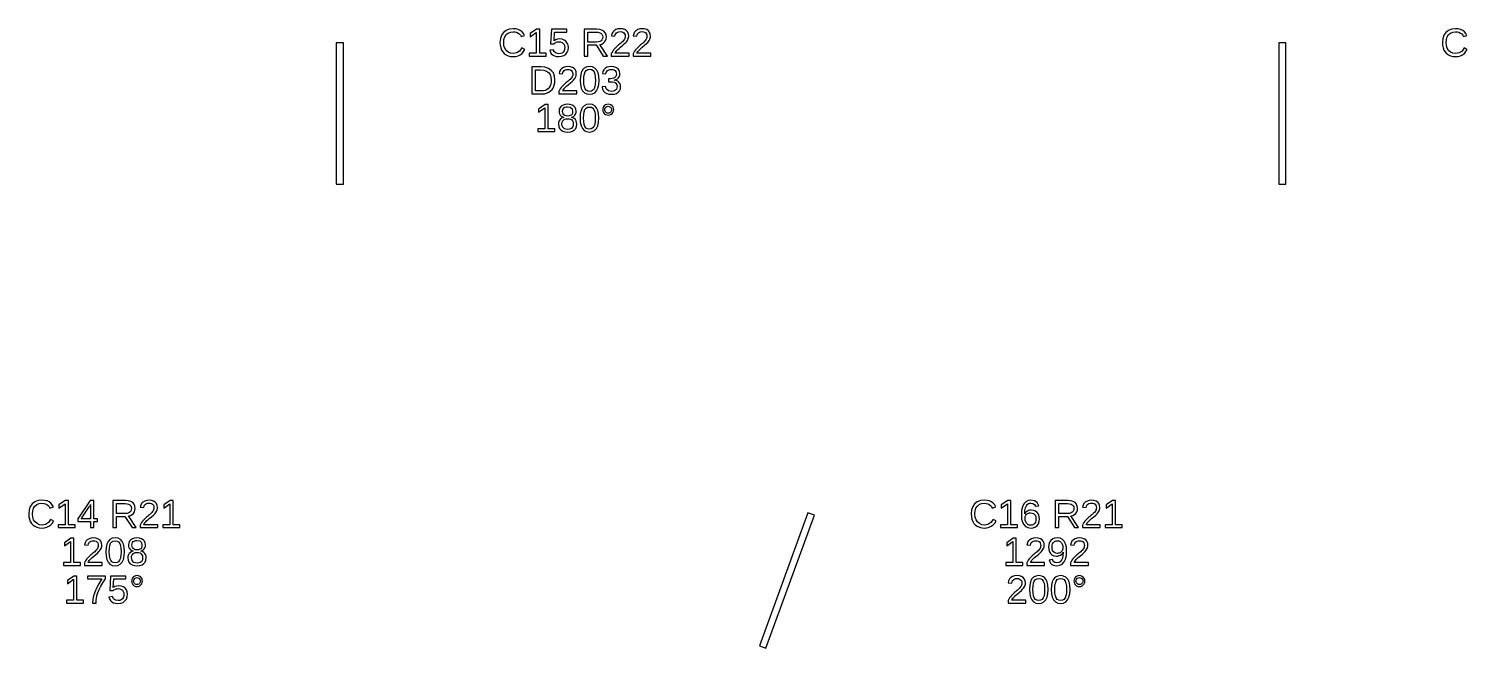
# Model space of a CAD drawing. Extents: x 194 to 2890, y 45 to 1503.
# Drawn here: x 1558 to 1863.3, y 546.6 to 678 of the extents above; entities that cross this region are included whole.
import ezdxf

# ---------------------------------------------------------------- set-up
doc = ezdxf.new("R2010")
doc.units = 0
doc.layers.get('0').update_dxf_attribs({"linetype": 'CONTINUOUS'})

msp = doc.modelspace()

# ---------------------------------------------------------------- linework, layer by layer
for points in [[(1661.31, 672.093), (1661.81, 672.222), (1662.26, 672.437), (1662.66, 672.734), (1662.99, 673.109), (1663.26, 673.564), (1662.62, 673.881), (1662.15, 673.219), (1661.55, 672.821), (1660.81, 672.689), (1660.23, 672.76), (1659.73, 672.974), (1659.32, 673.33), (1659.01, 673.803), (1658.83, 674.368), (1658.77, 675.024), (1658.83, 675.685), (1659, 676.244), (1659.3, 676.703), (1659.7, 677.043), (1660.19, 677.247), (1660.78, 677.315), (1661.16, 677.286), (1661.51, 677.198), (1661.83, 677.051), (1662.09, 676.848), (1662.31, 676.593), (1662.47, 676.286), (1663.2, 676.53), (1662.97, 676.961), (1662.67, 677.315), (1662.3, 677.592), (1661.86, 677.791), (1661.35, 677.91), (1660.77, 677.95), (1659.96, 677.863), (1659.28, 677.604), (1658.72, 677.173), (1658.31, 676.589), (1658.06, 675.873), (1657.98, 675.024), (1658.02, 674.441), (1658.13, 673.913), (1658.31, 673.44), (1658.56, 673.028), (1658.89, 672.685), (1659.27, 672.41), (1659.72, 672.21), (1660.22, 672.09), (1660.77, 672.05)], [(1667.8, 672.754), (1666.41, 672.754), (1666.41, 677.864), (1665.73, 677.864), (1664.37, 676.933), (1664.37, 676.241), (1665.67, 677.165), (1665.67, 672.754), (1664.21, 672.754), (1664.21, 672.132), (1667.8, 672.132)], [(1671.05, 672.108), (1671.55, 672.282), (1671.95, 672.571), (1672.25, 672.961), (1672.43, 673.437), (1672.49, 673.999), (1672.44, 674.497), (1672.27, 674.929), (1671.99, 675.293), (1671.62, 675.569), (1671.17, 675.734), (1670.64, 675.789), (1670.19, 675.749), (1669.8, 675.627), (1669.46, 675.423), (1669.57, 677.242), (1672.16, 677.242), (1672.16, 677.864), (1668.9, 677.864), (1668.71, 674.78), (1669.42, 674.78), (1669.6, 674.915), (1669.77, 675.021), (1669.94, 675.098), (1670.11, 675.15), (1670.3, 675.181), (1670.49, 675.191), (1670.84, 675.154), (1671.15, 675.043), (1671.4, 674.858), (1671.58, 674.612), (1671.69, 674.321), (1671.73, 673.983), (1671.69, 673.597), (1671.58, 673.271), (1671.4, 673.004), (1671.15, 672.806), (1670.84, 672.688), (1670.47, 672.648), (1669.91, 672.743), (1669.52, 673.026), (1669.28, 673.499), (1668.54, 673.413), (1668.67, 673.006), (1668.88, 672.668), (1669.16, 672.4), (1669.53, 672.206), (1669.96, 672.089), (1670.46, 672.05)], [(1676.62, 674.512), (1678.4, 674.512), (1679.89, 672.132), (1680.79, 672.132), (1679.16, 674.601), (1679.57, 674.713), (1679.91, 674.896), (1680.19, 675.151), (1680.4, 675.463), (1680.52, 675.821), (1680.56, 676.225), (1680.5, 676.702), (1680.33, 677.104), (1680.03, 677.431), (1679.63, 677.672), (1679.14, 677.816), (1678.54, 677.864), (1675.84, 677.864), (1675.84, 672.132), (1676.62, 672.132)], [(1685.39, 672.754), (1682.4, 672.754), (1682.5, 672.946), (1682.63, 673.144), (1682.8, 673.346), (1683, 673.559), (1683.25, 673.789), (1683.54, 674.036), (1684.05, 674.457), (1684.43, 674.797), (1684.7, 675.057), (1684.88, 675.277), (1685.03, 675.496), (1685.15, 675.716), (1685.23, 675.936), (1685.28, 676.157), (1685.3, 676.379), (1685.25, 676.843), (1685.09, 677.23), (1684.84, 677.541), (1684.48, 677.768), (1684.04, 677.904), (1683.5, 677.95), (1683.01, 677.905), (1682.58, 677.769), (1682.21, 677.543), (1681.92, 677.24), (1681.73, 676.876), (1681.63, 676.448), (1682.38, 676.379), (1682.44, 676.663), (1682.56, 676.901), (1682.73, 677.093), (1682.95, 677.235), (1683.21, 677.319), (1683.5, 677.348), (1683.81, 677.319), (1684.06, 677.232), (1684.27, 677.087), (1684.43, 676.89), (1684.52, 676.646), (1684.55, 676.355), (1684.53, 676.13), (1684.48, 675.921), (1684.39, 675.728), (1684.27, 675.547), (1684.13, 675.37), (1683.97, 675.199), (1683.79, 675.031), (1683.59, 674.863), (1683.38, 674.695), (1683.17, 674.522), (1682.95, 674.34), (1682.73, 674.148), (1682.51, 673.943), (1682.3, 673.724), (1682.1, 673.488), (1681.91, 673.233), (1681.74, 672.953), (1681.59, 672.648), (1681.59, 672.132), (1685.39, 672.132)], [(1690.03, 672.754), (1687.04, 672.754), (1687.13, 672.946), (1687.27, 673.144), (1687.43, 673.346), (1687.64, 673.559), (1687.89, 673.789), (1688.18, 674.036), (1688.68, 674.457), (1689.07, 674.797), (1689.33, 675.057), (1689.51, 675.277), (1689.67, 675.496), (1689.78, 675.716), (1689.87, 675.936), (1689.92, 676.157), (1689.94, 676.379), (1689.88, 676.843), (1689.73, 677.23), (1689.47, 677.541), (1689.12, 677.768), (1688.67, 677.904), (1688.14, 677.95), (1687.64, 677.905), (1687.21, 677.769), (1686.85, 677.543), (1686.56, 677.24), (1686.36, 676.876), (1686.26, 676.448), (1687.01, 676.379), (1687.07, 676.663), (1687.19, 676.901), (1687.37, 677.093), (1687.59, 677.235), (1687.84, 677.319), (1688.14, 677.348), (1688.44, 677.319), (1688.7, 677.232), (1688.91, 677.087), (1689.06, 676.89), (1689.15, 676.646), (1689.18, 676.355), (1689.17, 676.13), (1689.11, 675.921), (1689.02, 675.728), (1688.9, 675.547), (1688.76, 675.37), (1688.6, 675.199), (1688.42, 675.031), (1688.23, 674.863), (1688.02, 674.695), (1687.8, 674.522), (1687.58, 674.34), (1687.36, 674.148), (1687.15, 673.943), (1686.94, 673.724), (1686.74, 673.488), (1686.55, 673.233), (1686.38, 672.953), (1686.23, 672.648), (1686.23, 672.132), (1690.03, 672.132)], [(1861.31, 672.093), (1861.81, 672.222), (1862.26, 672.437), (1862.66, 672.734), (1862.99, 673.109), (1863.26, 673.564), (1862.62, 673.881), (1862.15, 673.219), (1861.55, 672.821), (1860.81, 672.689), (1860.23, 672.76), (1859.73, 672.974), (1859.32, 673.33), (1859.01, 673.803), (1858.83, 674.368), (1858.77, 675.024), (1858.83, 675.685), (1859, 676.244), (1859.3, 676.703), (1859.7, 677.043), (1860.19, 677.247), (1860.78, 677.315), (1861.16, 677.286), (1861.51, 677.198), (1861.83, 677.051), (1862.09, 676.848), (1862.31, 676.593), (1862.47, 676.286), (1863.2, 676.53), (1862.97, 676.961), (1862.67, 677.315), (1862.3, 677.592), (1861.86, 677.791), (1861.35, 677.91), (1860.77, 677.95), (1859.96, 677.863), (1859.28, 677.604), (1858.72, 677.173), (1858.31, 676.589), (1858.06, 675.873), (1857.98, 675.024), (1858.02, 674.441), (1858.13, 673.913), (1858.31, 673.44), (1858.56, 673.028), (1858.89, 672.685), (1859.27, 672.41), (1859.72, 672.21), (1860.22, 672.09), (1860.77, 672.05)], [(1624.75, 675), (1623.25, 675), (1623.25, 645), (1624.75, 645)], [(1676.62, 675.126), (1676.62, 677.242), (1678.46, 677.242), (1678.85, 677.213), (1679.18, 677.125), (1679.44, 676.979), (1679.63, 676.778), (1679.74, 676.524), (1679.78, 676.217), (1679.74, 675.898), (1679.63, 675.63), (1679.44, 675.413), (1679.19, 675.254), (1678.87, 675.158), (1678.49, 675.126)], [(1824.75, 675), (1823.25, 675), (1823.25, 645), (1824.75, 645)], [(1667.4, 664.171), (1667.89, 664.289), (1668.33, 664.485), (1668.72, 664.756), (1669.05, 665.096), (1669.31, 665.505), (1669.5, 665.973), (1669.62, 666.49), (1669.66, 667.057), (1669.57, 667.886), (1669.31, 668.579), (1668.87, 669.134), (1668.27, 669.54), (1667.52, 669.783), (1666.62, 669.864), (1664.72, 669.864), (1664.72, 664.132), (1666.87, 664.132)], [(1665.5, 664.754), (1665.5, 669.242), (1666.6, 669.242), (1667.28, 669.18), (1667.85, 668.993), (1668.29, 668.682), (1668.62, 668.253), (1668.81, 667.711), (1668.88, 667.057), (1668.85, 666.606), (1668.76, 666.196), (1668.62, 665.828), (1668.42, 665.508), (1668.18, 665.242), (1667.89, 665.031), (1667.55, 664.877), (1667.18, 664.785), (1666.78, 664.754)], [(1674.27, 664.754), (1671.28, 664.754), (1671.38, 664.946), (1671.51, 665.144), (1671.68, 665.346), (1671.89, 665.559), (1672.13, 665.789), (1672.43, 666.036), (1672.93, 666.457), (1673.31, 666.797), (1673.58, 667.057), (1673.76, 667.277), (1673.91, 667.496), (1674.03, 667.716), (1674.12, 667.936), (1674.17, 668.157), (1674.18, 668.379), (1674.13, 668.843), (1673.98, 669.23), (1673.72, 669.541), (1673.36, 669.768), (1672.92, 669.904), (1672.38, 669.95), (1671.89, 669.905), (1671.46, 669.769), (1671.09, 669.543), (1670.8, 669.24), (1670.61, 668.876), (1670.51, 668.448), (1671.26, 668.379), (1671.32, 668.663), (1671.44, 668.901), (1671.61, 669.093), (1671.83, 669.235), (1672.09, 669.319), (1672.38, 669.348), (1672.69, 669.319), (1672.95, 669.232), (1673.15, 669.087), (1673.31, 668.89), (1673.4, 668.646), (1673.43, 668.355), (1673.41, 668.13), (1673.36, 667.921), (1673.27, 667.728), (1673.15, 667.547), (1673.01, 667.37), (1672.85, 667.199), (1672.67, 667.031), (1672.47, 666.863), (1672.26, 666.695), (1672.05, 666.522), (1671.83, 666.34), (1671.61, 666.148), (1671.4, 665.943), (1671.19, 665.724), (1670.98, 665.488), (1670.79, 665.233), (1670.62, 664.953), (1670.48, 664.648), (1670.48, 664.132), (1674.27, 664.132)], [(1677.6, 664.134), (1678.1, 664.387), (1678.49, 664.807), (1678.78, 665.387), (1678.94, 666.118), (1679, 667), (1678.95, 667.894), (1678.79, 668.629), (1678.52, 669.205), (1678.14, 669.619), (1677.64, 669.867), (1677.02, 669.95), (1676.39, 669.868), (1675.88, 669.623), (1675.5, 669.213), (1675.23, 668.64), (1675.07, 667.902), (1675.02, 667), (1675.07, 666.114), (1675.24, 665.382), (1675.51, 664.803), (1675.9, 664.385), (1676.39, 664.134), (1677, 664.05)], [(1676.61, 664.711), (1676.3, 664.9), (1676.06, 665.214), (1675.89, 665.664), (1675.79, 666.259), (1675.76, 667), (1675.79, 667.759), (1675.89, 668.362), (1676.05, 668.806), (1676.29, 669.112), (1676.62, 669.295), (1677.02, 669.356), (1677.42, 669.294), (1677.74, 669.108), (1677.97, 668.798), (1678.13, 668.351), (1678.22, 667.751), (1678.26, 667), (1678.22, 666.271), (1678.12, 665.68), (1677.95, 665.226), (1677.72, 664.905), (1677.4, 664.712), (1677.01, 664.648)], [(1682.23, 664.099), (1682.71, 664.244), (1683.09, 664.486), (1683.37, 664.816), (1683.54, 665.225), (1683.59, 665.714), (1683.55, 666.06), (1683.44, 666.363), (1683.24, 666.626), (1682.97, 666.835), (1682.63, 666.978), (1682.24, 667.057), (1682.24, 667.073), (1682.6, 667.179), (1682.89, 667.335), (1683.13, 667.539), (1683.3, 667.791), (1683.4, 668.089), (1683.44, 668.432), (1683.38, 668.875), (1683.22, 669.247), (1682.96, 669.549), (1682.6, 669.772), (1682.15, 669.905), (1681.62, 669.95), (1681.12, 669.906), (1680.69, 669.774), (1680.33, 669.555), (1680.04, 669.258), (1679.84, 668.892), (1679.74, 668.457), (1680.48, 668.4), (1680.54, 668.678), (1680.65, 668.911), (1680.83, 669.099), (1681.05, 669.237), (1681.31, 669.32), (1681.61, 669.348), (1681.94, 669.318), (1682.2, 669.229), (1682.41, 669.081), (1682.56, 668.882), (1682.65, 668.64), (1682.68, 668.355), (1682.65, 668.068), (1682.54, 667.826), (1682.35, 667.629), (1682.1, 667.483), (1681.79, 667.395), (1681.42, 667.366), (1681.02, 667.366), (1681.02, 666.731), (1681.43, 666.731), (1681.85, 666.702), (1682.2, 666.615), (1682.47, 666.469), (1682.67, 666.271), (1682.79, 666.028), (1682.83, 665.739), (1682.8, 665.41), (1682.69, 665.14), (1682.52, 664.929), (1682.28, 664.778), (1681.99, 664.687), (1681.65, 664.656), (1681.02, 664.769), (1680.6, 665.108), (1680.4, 665.674), (1679.64, 665.604), (1679.76, 665.134), (1679.96, 664.746), (1680.26, 664.443), (1680.65, 664.225), (1681.11, 664.094), (1681.65, 664.05)], [(1669.61, 656.754), (1668.21, 656.754), (1668.21, 661.864), (1667.54, 661.864), (1666.18, 660.933), (1666.18, 660.241), (1667.48, 661.165), (1667.48, 656.754), (1666.02, 656.754), (1666.02, 656.132), (1669.61, 656.132)], [(1672.92, 656.099), (1673.4, 656.247), (1673.78, 656.494), (1674.06, 656.828), (1674.23, 657.24), (1674.29, 657.731), (1674.25, 658.087), (1674.15, 658.401), (1673.98, 658.672), (1673.75, 658.891), (1673.47, 659.047), (1673.13, 659.138), (1673.13, 659.155), (1673.42, 659.247), (1673.67, 659.401), (1673.87, 659.614), (1674.03, 659.873), (1674.12, 660.159), (1674.15, 660.473), (1674.09, 660.895), (1673.93, 661.254), (1673.66, 661.551), (1673.29, 661.773), (1672.84, 661.906), (1672.32, 661.95), (1671.81, 661.905), (1671.37, 661.769), (1671, 661.543), (1670.73, 661.244), (1670.57, 660.89), (1670.51, 660.481), (1670.54, 660.167), (1670.63, 659.881), (1670.78, 659.622), (1670.99, 659.407), (1671.23, 659.248), (1671.52, 659.146), (1671.52, 659.13), (1671.21, 659.043), (1670.93, 658.888), (1670.7, 658.666), (1670.52, 658.391), (1670.41, 658.077), (1670.38, 657.722), (1670.44, 657.229), (1670.61, 656.816), (1670.9, 656.486), (1671.29, 656.244), (1671.77, 656.099), (1672.34, 656.05)], [(1672.01, 659.452), (1671.75, 659.538), (1671.54, 659.681), (1671.39, 659.88), (1671.29, 660.13), (1671.26, 660.432), (1671.29, 660.728), (1671.38, 660.971), (1671.53, 661.16), (1671.74, 661.296), (1672, 661.377), (1672.32, 661.405), (1672.91, 661.297), (1673.27, 660.972), (1673.39, 660.432), (1673.36, 660.11), (1673.27, 659.853), (1673.11, 659.661), (1672.91, 659.529), (1672.64, 659.45), (1672.33, 659.423)], [(1677.56, 656.134), (1678.06, 656.387), (1678.45, 656.807), (1678.73, 657.387), (1678.9, 658.118), (1678.96, 659), (1678.91, 659.894), (1678.75, 660.629), (1678.48, 661.205), (1678.1, 661.619), (1677.6, 661.867), (1676.98, 661.95), (1676.35, 661.868), (1675.84, 661.623), (1675.46, 661.213), (1675.19, 660.64), (1675.03, 659.902), (1674.98, 659), (1675.03, 658.114), (1675.2, 657.382), (1675.47, 656.803), (1675.86, 656.385), (1676.35, 656.134), (1676.96, 656.05)], [(1676.57, 656.711), (1676.25, 656.9), (1676.02, 657.214), (1675.85, 657.664), (1675.75, 658.259), (1675.72, 659), (1675.75, 659.759), (1675.85, 660.362), (1676.01, 660.806), (1676.25, 661.112), (1676.57, 661.295), (1676.98, 661.356), (1677.38, 661.294), (1677.7, 661.108), (1677.93, 660.798), (1678.09, 660.351), (1678.18, 659.751), (1678.22, 659), (1678.18, 658.271), (1678.08, 657.68), (1677.91, 657.226), (1677.68, 656.905), (1677.36, 656.712), (1676.97, 656.648)], [(1681.25, 659.668), (1681.53, 659.781), (1681.77, 659.968), (1681.96, 660.21), (1682.08, 660.484), (1682.12, 660.79), (1682.08, 661.097), (1681.97, 661.371), (1681.78, 661.612), (1681.53, 661.8), (1681.26, 661.912), (1680.95, 661.95), (1680.64, 661.912), (1680.36, 661.798), (1680.12, 661.608), (1679.93, 661.365), (1679.82, 661.093), (1679.78, 660.79), (1679.82, 660.488), (1679.93, 660.215), (1680.13, 659.972), (1680.37, 659.783), (1680.64, 659.669), (1680.95, 659.631)], [(1680.76, 660.082), (1680.59, 660.154), (1680.44, 660.274), (1680.32, 660.427), (1680.25, 660.599), (1680.23, 660.79), (1680.25, 660.981), (1680.32, 661.154), (1680.44, 661.307), (1680.59, 661.427), (1680.76, 661.499), (1680.95, 661.523), (1681.14, 661.499), (1681.31, 661.429), (1681.46, 661.311), (1681.58, 661.159), (1681.65, 660.986), (1681.67, 660.79), (1681.65, 660.597), (1681.58, 660.424), (1681.46, 660.271), (1681.31, 660.153), (1681.14, 660.082), (1680.95, 660.058)], [(1671.67, 656.731), (1671.27, 657.126), (1671.14, 657.783), (1671.17, 658.098), (1671.27, 658.365), (1671.45, 658.583), (1671.68, 658.745), (1671.97, 658.842), (1672.32, 658.874), (1672.67, 658.844), (1672.97, 658.754), (1673.21, 658.603), (1673.39, 658.394), (1673.49, 658.126), (1673.53, 657.8), (1673.5, 657.42), (1673.4, 657.115), (1673.23, 656.886), (1673.01, 656.727), (1672.71, 656.631), (1672.34, 656.599)], [(1561.31, 572.093), (1561.81, 572.222), (1562.26, 572.437), (1562.66, 572.734), (1562.99, 573.109), (1563.26, 573.564), (1562.62, 573.881), (1562.15, 573.219), (1561.55, 572.821), (1560.81, 572.689), (1560.23, 572.76), (1559.73, 572.974), (1559.32, 573.33), (1559.01, 573.803), (1558.83, 574.368), (1558.77, 575.024), (1558.83, 575.685), (1559, 576.244), (1559.3, 576.703), (1559.7, 577.043), (1560.19, 577.247), (1560.78, 577.315), (1561.16, 577.286), (1561.51, 577.198), (1561.83, 577.051), (1562.09, 576.848), (1562.31, 576.593), (1562.47, 576.286), (1563.2, 576.53), (1562.97, 576.961), (1562.67, 577.315), (1562.3, 577.592), (1561.86, 577.791), (1561.35, 577.91), (1560.77, 577.95), (1559.96, 577.863), (1559.28, 577.604), (1558.72, 577.173), (1558.31, 576.589), (1558.06, 575.873), (1557.98, 575.024), (1558.02, 574.441), (1558.13, 573.913), (1558.31, 573.44), (1558.56, 573.028), (1558.89, 572.685), (1559.27, 572.41), (1559.72, 572.21), (1560.22, 572.09), (1560.77, 572.05)], [(1567.8, 572.754), (1566.41, 572.754), (1566.41, 577.864), (1565.73, 577.864), (1564.37, 576.933), (1564.37, 576.241), (1565.67, 577.165), (1565.67, 572.754), (1564.21, 572.754), (1564.21, 572.132), (1567.8, 572.132)], [(1571.79, 573.429), (1572.6, 573.429), (1572.6, 574.007), (1571.79, 574.007), (1571.79, 577.864), (1571.02, 577.864), (1568.4, 573.999), (1568.4, 573.429), (1571.1, 573.429), (1571.1, 572.132), (1571.79, 572.132)], [(1569.07, 574.007), (1569.14, 574.089), (1569.36, 574.39), (1570.83, 576.554), (1570.87, 576.618), (1570.92, 576.708), (1570.99, 576.823), (1571.05, 576.932), (1571.08, 577.004), (1571.1, 577.038), (1571.1, 574.007)], [(1576.62, 574.512), (1578.4, 574.512), (1579.89, 572.132), (1580.79, 572.132), (1579.16, 574.601), (1579.57, 574.713), (1579.91, 574.896), (1580.19, 575.151), (1580.4, 575.463), (1580.52, 575.821), (1580.56, 576.225), (1580.5, 576.702), (1580.33, 577.104), (1580.03, 577.431), (1579.63, 577.672), (1579.14, 577.816), (1578.54, 577.864), (1575.84, 577.864), (1575.84, 572.132), (1576.62, 572.132)], [(1576.62, 575.126), (1576.62, 577.242), (1578.46, 577.242), (1578.85, 577.213), (1579.18, 577.125), (1579.44, 576.979), (1579.63, 576.778), (1579.74, 576.524), (1579.78, 576.217), (1579.74, 575.898), (1579.63, 575.63), (1579.44, 575.413), (1579.19, 575.254), (1578.87, 575.158), (1578.49, 575.126)], [(1585.39, 572.754), (1582.4, 572.754), (1582.5, 572.946), (1582.63, 573.144), (1582.8, 573.346), (1583, 573.559), (1583.25, 573.789), (1583.54, 574.036), (1584.05, 574.457), (1584.43, 574.797), (1584.7, 575.057), (1584.88, 575.277), (1585.03, 575.496), (1585.15, 575.716), (1585.23, 575.936), (1585.28, 576.157), (1585.3, 576.379), (1585.25, 576.843), (1585.09, 577.23), (1584.84, 577.541), (1584.48, 577.768), (1584.04, 577.904), (1583.5, 577.95), (1583.01, 577.905), (1582.58, 577.769), (1582.21, 577.543), (1581.92, 577.24), (1581.73, 576.876), (1581.63, 576.448), (1582.38, 576.379), (1582.44, 576.663), (1582.56, 576.901), (1582.73, 577.093), (1582.95, 577.235), (1583.21, 577.319), (1583.5, 577.348), (1583.81, 577.319), (1584.06, 577.232), (1584.27, 577.087), (1584.43, 576.89), (1584.52, 576.646), (1584.55, 576.355), (1584.53, 576.13), (1584.48, 575.921), (1584.39, 575.728), (1584.27, 575.547), (1584.13, 575.37), (1583.97, 575.199), (1583.79, 575.031), (1583.59, 574.863), (1583.38, 574.695), (1583.17, 574.522), (1582.95, 574.34), (1582.73, 574.148), (1582.51, 573.943), (1582.3, 573.724), (1582.1, 573.488), (1581.91, 573.233), (1581.74, 572.953), (1581.59, 572.648), (1581.59, 572.132), (1585.39, 572.132)], [(1590.04, 572.754), (1588.64, 572.754), (1588.64, 577.864), (1587.97, 577.864), (1586.61, 576.933), (1586.61, 576.241), (1587.91, 577.165), (1587.91, 572.754), (1586.45, 572.754), (1586.45, 572.132), (1590.04, 572.132)], [(1761.31, 572.093), (1761.81, 572.222), (1762.26, 572.437), (1762.66, 572.734), (1762.99, 573.109), (1763.26, 573.564), (1762.62, 573.881), (1762.15, 573.219), (1761.55, 572.821), (1760.81, 572.689), (1760.23, 572.76), (1759.73, 572.974), (1759.32, 573.33), (1759.01, 573.803), (1758.83, 574.368), (1758.77, 575.024), (1758.83, 575.685), (1759, 576.244), (1759.3, 576.703), (1759.7, 577.043), (1760.19, 577.247), (1760.78, 577.315), (1761.16, 577.286), (1761.51, 577.198), (1761.83, 577.051), (1762.09, 576.848), (1762.31, 576.593), (1762.47, 576.286), (1763.2, 576.53), (1762.97, 576.961), (1762.67, 577.315), (1762.3, 577.592), (1761.86, 577.791), (1761.35, 577.91), (1760.77, 577.95), (1759.96, 577.863), (1759.28, 577.604), (1758.72, 577.173), (1758.31, 576.589), (1758.06, 575.873), (1757.98, 575.024), (1758.02, 574.441), (1758.13, 573.913), (1758.31, 573.44), (1758.56, 573.028), (1758.89, 572.685), (1759.27, 572.41), (1759.72, 572.21), (1760.22, 572.09), (1760.77, 572.05)], [(1767.8, 572.754), (1766.41, 572.754), (1766.41, 577.864), (1765.73, 577.864), (1764.37, 576.933), (1764.37, 576.241), (1765.67, 577.165), (1765.67, 572.754), (1764.21, 572.754), (1764.21, 572.132), (1767.8, 572.132)], [(1771.16, 572.108), (1771.61, 572.283), (1771.98, 572.575), (1772.26, 572.967), (1772.42, 573.445), (1772.48, 574.007), (1772.42, 574.528), (1772.27, 574.973), (1772.01, 575.342), (1771.66, 575.618), (1771.24, 575.783), (1770.75, 575.838), (1770.45, 575.817), (1770.17, 575.752), (1769.92, 575.645), (1769.7, 575.496), (1769.51, 575.309), (1769.36, 575.081), (1769.4, 575.761), (1769.51, 576.325), (1769.7, 576.772), (1769.96, 577.096), (1770.29, 577.291), (1770.67, 577.356), (1771.1, 577.278), (1771.42, 577.045), (1771.62, 576.656), (1772.32, 576.782), (1771.99, 577.431), (1771.44, 577.82), (1770.68, 577.95), (1770.08, 577.861), (1769.57, 577.595), (1769.16, 577.152), (1768.87, 576.544), (1768.69, 575.782), (1768.63, 574.866), (1768.69, 574.022), (1768.86, 573.323), (1769.14, 572.77), (1769.54, 572.37), (1770.03, 572.13), (1770.62, 572.05)], [(1776.62, 574.512), (1778.4, 574.512), (1779.89, 572.132), (1780.79, 572.132), (1779.16, 574.601), (1779.57, 574.713), (1779.91, 574.896), (1780.19, 575.151), (1780.4, 575.463), (1780.52, 575.821), (1780.56, 576.225), (1780.5, 576.702), (1780.33, 577.104), (1780.03, 577.431), (1779.63, 577.672), (1779.14, 577.816), (1778.54, 577.864), (1775.84, 577.864), (1775.84, 572.132), (1776.62, 572.132)], [(1776.62, 575.126), (1776.62, 577.242), (1778.46, 577.242), (1778.85, 577.213), (1779.18, 577.125), (1779.44, 576.979), (1779.63, 576.778), (1779.74, 576.524), (1779.78, 576.217), (1779.74, 575.898), (1779.63, 575.63), (1779.44, 575.413), (1779.19, 575.254), (1778.87, 575.158), (1778.49, 575.126)], [(1785.39, 572.754), (1782.4, 572.754), (1782.5, 572.946), (1782.63, 573.144), (1782.8, 573.346), (1783, 573.559), (1783.25, 573.789), (1783.54, 574.036), (1784.05, 574.457), (1784.43, 574.797), (1784.7, 575.057), (1784.88, 575.277), (1785.03, 575.496), (1785.15, 575.716), (1785.23, 575.936), (1785.28, 576.157), (1785.3, 576.379), (1785.25, 576.843), (1785.09, 577.23), (1784.84, 577.541), (1784.48, 577.768), (1784.04, 577.904), (1783.5, 577.95), (1783.01, 577.905), (1782.58, 577.769), (1782.21, 577.543), (1781.92, 577.24), (1781.73, 576.876), (1781.63, 576.448), (1782.38, 576.379), (1782.44, 576.663), (1782.56, 576.901), (1782.73, 577.093), (1782.95, 577.235), (1783.21, 577.319), (1783.5, 577.348), (1783.81, 577.319), (1784.06, 577.232), (1784.27, 577.087), (1784.43, 576.89), (1784.52, 576.646), (1784.55, 576.355), (1784.53, 576.13), (1784.48, 575.921), (1784.39, 575.728), (1784.27, 575.547), (1784.13, 575.37), (1783.97, 575.199), (1783.79, 575.031), (1783.59, 574.863), (1783.38, 574.695), (1783.17, 574.522), (1782.95, 574.34), (1782.73, 574.148), (1782.51, 573.943), (1782.3, 573.724), (1782.1, 573.488), (1781.91, 573.233), (1781.74, 572.953), (1781.59, 572.648), (1781.59, 572.132), (1785.39, 572.132)], [(1790.04, 572.754), (1788.64, 572.754), (1788.64, 577.864), (1787.97, 577.864), (1786.61, 576.933), (1786.61, 576.241), (1787.91, 577.165), (1787.91, 572.754), (1786.45, 572.754), (1786.45, 572.132), (1790.04, 572.132)], [(1724.7, 574.743), (1723.3, 575.257), (1713.03, 547.066), (1714.44, 546.553)], [(1770.28, 572.687), (1770, 572.828), (1769.76, 573.063), (1769.58, 573.372), (1769.47, 573.734), (1769.43, 574.15), (1769.47, 574.474), (1769.57, 574.749), (1769.75, 574.974), (1769.98, 575.14), (1770.26, 575.239), (1770.58, 575.273), (1770.91, 575.235), (1771.2, 575.122), (1771.43, 574.935), (1771.6, 574.678), (1771.7, 574.358), (1771.73, 573.975), (1771.7, 573.589), (1771.6, 573.263), (1771.43, 572.996), (1771.2, 572.798), (1770.93, 572.68), (1770.6, 572.64)], [(1568.96, 564.754), (1567.56, 564.754), (1567.56, 569.864), (1566.89, 569.864), (1565.53, 568.933), (1565.53, 568.241), (1566.83, 569.165), (1566.83, 564.754), (1565.37, 564.754), (1565.37, 564.132), (1568.96, 564.132)], [(1573.58, 564.754), (1570.59, 564.754), (1570.69, 564.946), (1570.82, 565.144), (1570.99, 565.346), (1571.19, 565.559), (1571.44, 565.789), (1571.73, 566.036), (1572.24, 566.457), (1572.62, 566.797), (1572.88, 567.057), (1573.07, 567.277), (1573.22, 567.496), (1573.34, 567.716), (1573.42, 567.936), (1573.47, 568.157), (1573.49, 568.379), (1573.44, 568.843), (1573.28, 569.23), (1573.03, 569.541), (1572.67, 569.768), (1572.23, 569.904), (1571.69, 569.95), (1571.2, 569.905), (1570.77, 569.769), (1570.4, 569.543), (1570.11, 569.24), (1569.92, 568.876), (1569.82, 568.448), (1570.57, 568.379), (1570.63, 568.663), (1570.75, 568.901), (1570.92, 569.093), (1571.14, 569.235), (1571.4, 569.319), (1571.69, 569.348), (1572, 569.319), (1572.25, 569.232), (1572.46, 569.087), (1572.62, 568.89), (1572.71, 568.646), (1572.74, 568.355), (1572.72, 568.13), (1572.67, 567.921), (1572.58, 567.728), (1572.46, 567.547), (1572.32, 567.37), (1572.16, 567.199), (1571.98, 567.031), (1571.78, 566.863), (1571.57, 566.695), (1571.36, 566.522), (1571.14, 566.34), (1570.92, 566.148), (1570.7, 565.943), (1570.49, 565.724), (1570.29, 565.488), (1570.1, 565.233), (1569.93, 564.953), (1569.78, 564.648), (1569.78, 564.132), (1573.58, 564.132)], [(1576.91, 564.134), (1577.41, 564.387), (1577.8, 564.807), (1578.08, 565.387), (1578.25, 566.118), (1578.31, 567), (1578.26, 567.894), (1578.09, 568.629), (1577.83, 569.205), (1577.45, 569.619), (1576.95, 569.867), (1576.33, 569.95), (1575.7, 569.868), (1575.19, 569.623), (1574.81, 569.213), (1574.54, 568.64), (1574.38, 567.902), (1574.33, 567), (1574.38, 566.114), (1574.55, 565.382), (1574.82, 564.803), (1575.21, 564.385), (1575.7, 564.134), (1576.31, 564.05)], [(1575.92, 564.711), (1575.6, 564.9), (1575.37, 565.214), (1575.2, 565.664), (1575.1, 566.259), (1575.07, 567), (1575.1, 567.759), (1575.2, 568.362), (1575.36, 568.806), (1575.6, 569.112), (1575.92, 569.295), (1576.33, 569.356), (1576.73, 569.294), (1577.04, 569.108), (1577.28, 568.798), (1577.44, 568.351), (1577.53, 567.751), (1577.56, 567), (1577.53, 566.271), (1577.43, 565.68), (1577.26, 565.226), (1577.02, 564.905), (1576.71, 564.712), (1576.32, 564.648)], [(1581.53, 564.099), (1582.02, 564.247), (1582.4, 564.494), (1582.68, 564.828), (1582.85, 565.24), (1582.91, 565.731), (1582.87, 566.087), (1582.77, 566.401), (1582.6, 566.672), (1582.37, 566.891), (1582.09, 567.047), (1581.75, 567.138), (1581.75, 567.155), (1582.04, 567.247), (1582.29, 567.401), (1582.49, 567.614), (1582.64, 567.873), (1582.73, 568.159), (1582.76, 568.473), (1582.71, 568.895), (1582.55, 569.254), (1582.27, 569.551), (1581.91, 569.773), (1581.46, 569.906), (1580.94, 569.95), (1580.42, 569.905), (1579.99, 569.769), (1579.62, 569.543), (1579.35, 569.244), (1579.19, 568.89), (1579.13, 568.481), (1579.16, 568.167), (1579.25, 567.881), (1579.4, 567.622), (1579.6, 567.407), (1579.85, 567.248), (1580.14, 567.146), (1580.14, 567.13), (1579.83, 567.043), (1579.55, 566.888), (1579.32, 566.666), (1579.14, 566.391), (1579.03, 566.077), (1579, 565.722), (1579.05, 565.229), (1579.23, 564.816), (1579.52, 564.486), (1579.91, 564.244), (1580.39, 564.099), (1580.95, 564.05)], [(1580.63, 567.452), (1580.37, 567.538), (1580.16, 567.681), (1580, 567.88), (1579.91, 568.13), (1579.88, 568.432), (1579.91, 568.728), (1580, 568.971), (1580.15, 569.16), (1580.36, 569.296), (1580.62, 569.377), (1580.94, 569.405), (1581.53, 569.297), (1581.89, 568.972), (1582, 568.432), (1581.97, 568.11), (1581.88, 567.853), (1581.73, 567.661), (1581.53, 567.529), (1581.26, 567.45), (1580.95, 567.423)], [(1768.96, 564.754), (1767.56, 564.754), (1767.56, 569.864), (1766.89, 569.864), (1765.53, 568.933), (1765.53, 568.241), (1766.83, 569.165), (1766.83, 564.754), (1765.37, 564.754), (1765.37, 564.132), (1768.96, 564.132)], [(1773.58, 564.754), (1770.59, 564.754), (1770.69, 564.946), (1770.82, 565.144), (1770.99, 565.346), (1771.19, 565.559), (1771.44, 565.789), (1771.73, 566.036), (1772.24, 566.457), (1772.62, 566.797), (1772.88, 567.057), (1773.07, 567.277), (1773.22, 567.496), (1773.34, 567.716), (1773.42, 567.936), (1773.47, 568.157), (1773.49, 568.379), (1773.44, 568.843), (1773.28, 569.23), (1773.03, 569.541), (1772.67, 569.768), (1772.23, 569.904), (1771.69, 569.95), (1771.2, 569.905), (1770.77, 569.769), (1770.4, 569.543), (1770.11, 569.24), (1769.92, 568.876), (1769.82, 568.448), (1770.57, 568.379), (1770.63, 568.663), (1770.75, 568.901), (1770.92, 569.093), (1771.14, 569.235), (1771.4, 569.319), (1771.69, 569.348), (1772, 569.319), (1772.25, 569.232), (1772.46, 569.087), (1772.62, 568.89), (1772.71, 568.646), (1772.74, 568.355), (1772.72, 568.13), (1772.67, 567.921), (1772.58, 567.728), (1772.46, 567.547), (1772.32, 567.37), (1772.16, 567.199), (1771.98, 567.031), (1771.78, 566.863), (1771.57, 566.695), (1771.36, 566.522), (1771.14, 566.34), (1770.92, 566.148), (1770.7, 565.943), (1770.49, 565.724), (1770.29, 565.488), (1770.1, 565.233), (1769.93, 564.953), (1769.78, 564.648), (1769.78, 564.132), (1773.58, 564.132)], [(1776.78, 564.138), (1777.29, 564.403), (1777.7, 564.844), (1778, 565.448), (1778.18, 566.205), (1778.24, 567.114), (1778.18, 567.981), (1778.02, 568.691), (1777.75, 569.242), (1777.37, 569.635), (1776.88, 569.871), (1776.3, 569.95), (1775.74, 569.893), (1775.28, 569.721), (1774.9, 569.435), (1774.61, 569.049), (1774.45, 568.578), (1774.39, 568.021), (1774.44, 567.476), (1774.6, 567.009), (1774.85, 566.617), (1775.2, 566.324), (1775.61, 566.147), (1776.09, 566.089), (1776.4, 566.113), (1776.69, 566.187), (1776.96, 566.31), (1777.2, 566.474), (1777.38, 566.67), (1777.52, 566.898), (1777.47, 566.23), (1777.35, 565.672), (1777.15, 565.226), (1776.89, 564.901), (1776.57, 564.705), (1776.18, 564.64), (1775.74, 564.72), (1775.41, 564.958), (1775.21, 565.356), (1774.51, 565.246), (1774.65, 564.865), (1774.84, 564.56), (1775.09, 564.333), (1775.39, 564.176), (1775.75, 564.082), (1776.16, 564.05)], [(1775.94, 566.707), (1775.67, 566.828), (1775.44, 567.03), (1775.27, 567.302), (1775.17, 567.633), (1775.14, 568.021), (1775.17, 568.403), (1775.27, 568.727), (1775.44, 568.996), (1775.67, 569.196), (1775.95, 569.316), (1776.27, 569.356), (1776.61, 569.309), (1776.89, 569.169), (1777.12, 568.935), (1777.3, 568.624), (1777.41, 568.253), (1777.44, 567.822), (1777.42, 567.605), (1777.37, 567.404), (1777.29, 567.22), (1777.17, 567.057), (1777.03, 566.92), (1776.86, 566.811), (1776.67, 566.731), (1776.47, 566.682), (1776.27, 566.666)], [(1782.85, 564.754), (1779.86, 564.754), (1779.96, 564.946), (1780.09, 565.144), (1780.26, 565.346), (1780.46, 565.559), (1780.71, 565.789), (1781, 566.036), (1781.51, 566.457), (1781.89, 566.797), (1782.15, 567.057), (1782.34, 567.277), (1782.49, 567.496), (1782.61, 567.716), (1782.69, 567.936), (1782.74, 568.157), (1782.76, 568.379), (1782.71, 568.843), (1782.55, 569.23), (1782.29, 569.541), (1781.94, 569.768), (1781.5, 569.904), (1780.96, 569.95), (1780.47, 569.905), (1780.04, 569.769), (1779.67, 569.543), (1779.38, 569.24), (1779.19, 568.876), (1779.09, 568.448), (1779.83, 568.379), (1779.9, 568.663), (1780.02, 568.901), (1780.19, 569.093), (1780.41, 569.235), (1780.67, 569.319), (1780.96, 569.348), (1781.27, 569.319), (1781.52, 569.232), (1781.73, 569.087), (1781.88, 568.89), (1781.98, 568.646), (1782.01, 568.355), (1781.99, 568.13), (1781.94, 567.921), (1781.85, 567.728), (1781.73, 567.547), (1781.59, 567.37), (1781.43, 567.199), (1781.25, 567.031), (1781.05, 566.863), (1780.84, 566.695), (1780.63, 566.522), (1780.41, 566.34), (1780.19, 566.148), (1779.97, 565.943), (1779.76, 565.724), (1779.56, 565.488), (1779.37, 565.233), (1779.2, 564.953), (1779.05, 564.648), (1779.05, 564.132), (1782.85, 564.132)], [(1580.29, 564.731), (1579.89, 565.126), (1579.75, 565.783), (1579.79, 566.098), (1579.89, 566.365), (1580.07, 566.583), (1580.3, 566.745), (1580.59, 566.842), (1580.94, 566.874), (1581.29, 566.844), (1581.59, 566.754), (1581.83, 566.603), (1582, 566.394), (1582.11, 566.126), (1582.15, 565.8), (1582.11, 565.42), (1582.02, 565.115), (1581.85, 564.886), (1581.62, 564.727), (1581.33, 564.631), (1580.96, 564.599)], [(1569.61, 556.754), (1568.21, 556.754), (1568.21, 561.864), (1567.54, 561.864), (1566.18, 560.933), (1566.18, 560.241), (1567.48, 561.165), (1567.48, 556.754), (1566.02, 556.754), (1566.02, 556.132), (1569.61, 556.132)], [(1572.29, 556.655), (1572.35, 557.166), (1572.45, 557.665), (1572.59, 558.161), (1572.77, 558.662), (1572.99, 559.167), (1573.29, 559.739), (1573.7, 560.44), (1574.23, 561.27), (1574.23, 561.864), (1570.44, 561.864), (1570.44, 561.242), (1573.52, 561.242), (1572.87, 560.228), (1572.35, 559.295), (1571.97, 558.445), (1571.71, 557.648), (1571.55, 556.877), (1571.5, 556.132), (1572.27, 556.132)], [(1577.49, 556.108), (1577.99, 556.282), (1578.4, 556.571), (1578.7, 556.961), (1578.88, 557.437), (1578.94, 557.999), (1578.88, 558.497), (1578.71, 558.929), (1578.43, 559.293), (1578.06, 559.569), (1577.61, 559.734), (1577.08, 559.789), (1576.64, 559.749), (1576.24, 559.627), (1575.9, 559.423), (1576.01, 561.242), (1578.6, 561.242), (1578.6, 561.864), (1575.34, 561.864), (1575.15, 558.78), (1575.87, 558.78), (1576.04, 558.915), (1576.21, 559.021), (1576.38, 559.098), (1576.56, 559.15), (1576.74, 559.181), (1576.93, 559.191), (1577.29, 559.154), (1577.59, 559.043), (1577.84, 558.858), (1578.03, 558.612), (1578.14, 558.321), (1578.17, 557.983), (1578.14, 557.597), (1578.03, 557.271), (1577.84, 557.004), (1577.59, 556.806), (1577.28, 556.688), (1576.92, 556.648), (1576.36, 556.743), (1575.96, 557.026), (1575.73, 557.499), (1574.98, 557.413), (1575.11, 557.006), (1575.32, 556.668), (1575.61, 556.4), (1575.97, 556.206), (1576.4, 556.089), (1576.9, 556.05)], [(1581.25, 559.668), (1581.53, 559.781), (1581.77, 559.968), (1581.96, 560.21), (1582.08, 560.484), (1582.12, 560.79), (1582.08, 561.097), (1581.97, 561.371), (1581.78, 561.612), (1581.53, 561.8), (1581.26, 561.912), (1580.95, 561.95), (1580.64, 561.912), (1580.36, 561.798), (1580.12, 561.608), (1579.93, 561.365), (1579.82, 561.093), (1579.78, 560.79), (1579.82, 560.488), (1579.93, 560.215), (1580.13, 559.972), (1580.37, 559.783), (1580.64, 559.669), (1580.95, 559.631)], [(1769.6, 556.754), (1766.61, 556.754), (1766.71, 556.946), (1766.84, 557.144), (1767.01, 557.346), (1767.21, 557.559), (1767.46, 557.789), (1767.75, 558.036), (1768.26, 558.457), (1768.64, 558.797), (1768.9, 559.057), (1769.09, 559.277), (1769.24, 559.496), (1769.36, 559.716), (1769.44, 559.936), (1769.49, 560.157), (1769.51, 560.379), (1769.46, 560.843), (1769.3, 561.23), (1769.04, 561.541), (1768.69, 561.768), (1768.24, 561.904), (1767.71, 561.95), (1767.21, 561.905), (1766.78, 561.769), (1766.42, 561.543), (1766.13, 561.24), (1765.93, 560.876), (1765.83, 560.448), (1766.58, 560.379), (1766.65, 560.663), (1766.76, 560.901), (1766.94, 561.093), (1767.16, 561.235), (1767.42, 561.319), (1767.71, 561.348), (1768.01, 561.319), (1768.27, 561.232), (1768.48, 561.087), (1768.63, 560.89), (1768.72, 560.646), (1768.75, 560.355), (1768.74, 560.13), (1768.68, 559.921), (1768.59, 559.728), (1768.48, 559.547), (1768.34, 559.37), (1768.17, 559.199), (1767.99, 559.031), (1767.8, 558.863), (1767.59, 558.695), (1767.37, 558.522), (1767.16, 558.34), (1766.94, 558.148), (1766.72, 557.943), (1766.51, 557.724), (1766.31, 557.488), (1766.12, 557.233), (1765.95, 556.953), (1765.8, 556.648), (1765.8, 556.132), (1769.6, 556.132)], [(1772.93, 556.134), (1773.43, 556.387), (1773.82, 556.807), (1774.1, 557.387), (1774.27, 558.118), (1774.33, 559), (1774.27, 559.894), (1774.11, 560.629), (1773.84, 561.205), (1773.46, 561.619), (1772.96, 561.867), (1772.35, 561.95), (1771.72, 561.868), (1771.21, 561.623), (1770.82, 561.213), (1770.56, 560.64), (1770.4, 559.902), (1770.34, 559), (1770.4, 558.114), (1770.56, 557.382), (1770.84, 556.803), (1771.22, 556.385), (1771.72, 556.134), (1772.32, 556.05)], [(1777.56, 556.134), (1778.06, 556.387), (1778.45, 556.807), (1778.73, 557.387), (1778.9, 558.118), (1778.96, 559), (1778.91, 559.894), (1778.75, 560.629), (1778.48, 561.205), (1778.1, 561.619), (1777.6, 561.867), (1776.98, 561.95), (1776.35, 561.868), (1775.84, 561.623), (1775.46, 561.213), (1775.19, 560.64), (1775.03, 559.902), (1774.98, 559), (1775.03, 558.114), (1775.2, 557.382), (1775.47, 556.803), (1775.86, 556.385), (1776.35, 556.134), (1776.96, 556.05)], [(1781.25, 559.668), (1781.53, 559.781), (1781.77, 559.968), (1781.96, 560.21), (1782.08, 560.484), (1782.12, 560.79), (1782.08, 561.097), (1781.97, 561.371), (1781.78, 561.612), (1781.53, 561.8), (1781.26, 561.912), (1780.95, 561.95), (1780.64, 561.912), (1780.36, 561.798), (1780.12, 561.608), (1779.93, 561.365), (1779.82, 561.093), (1779.78, 560.79), (1779.82, 560.488), (1779.93, 560.215), (1780.13, 559.972), (1780.37, 559.783), (1780.64, 559.669), (1780.95, 559.631)], [(1580.76, 560.082), (1580.59, 560.154), (1580.44, 560.274), (1580.32, 560.427), (1580.25, 560.599), (1580.23, 560.79), (1580.25, 560.981), (1580.32, 561.154), (1580.44, 561.307), (1580.59, 561.427), (1580.76, 561.499), (1580.95, 561.523), (1581.14, 561.499), (1581.31, 561.429), (1581.46, 561.311), (1581.58, 561.159), (1581.65, 560.986), (1581.67, 560.79), (1581.65, 560.597), (1581.58, 560.424), (1581.46, 560.271), (1581.31, 560.153), (1581.14, 560.082), (1580.95, 560.058)], [(1771.94, 556.711), (1771.62, 556.9), (1771.38, 557.214), (1771.22, 557.664), (1771.12, 558.259), (1771.08, 559), (1771.12, 559.759), (1771.21, 560.362), (1771.38, 560.806), (1771.62, 561.112), (1771.94, 561.295), (1772.35, 561.356), (1772.75, 561.294), (1773.06, 561.108), (1773.29, 560.798), (1773.45, 560.351), (1773.55, 559.751), (1773.58, 559), (1773.55, 558.271), (1773.45, 557.68), (1773.28, 557.226), (1773.04, 556.905), (1772.72, 556.712), (1772.33, 556.648)], [(1776.57, 556.711), (1776.25, 556.9), (1776.02, 557.214), (1775.85, 557.664), (1775.75, 558.259), (1775.72, 559), (1775.75, 559.759), (1775.85, 560.362), (1776.01, 560.806), (1776.25, 561.112), (1776.57, 561.295), (1776.98, 561.356), (1777.38, 561.294), (1777.7, 561.108), (1777.93, 560.798), (1778.09, 560.351), (1778.18, 559.751), (1778.22, 559), (1778.18, 558.271), (1778.08, 557.68), (1777.91, 557.226), (1777.68, 556.905), (1777.36, 556.712), (1776.97, 556.648)], [(1780.76, 560.082), (1780.59, 560.154), (1780.44, 560.274), (1780.32, 560.427), (1780.25, 560.599), (1780.23, 560.79), (1780.25, 560.981), (1780.32, 561.154), (1780.44, 561.307), (1780.59, 561.427), (1780.76, 561.499), (1780.95, 561.523), (1781.14, 561.499), (1781.31, 561.429), (1781.46, 561.311), (1781.58, 561.159), (1781.65, 560.986), (1781.67, 560.79), (1781.65, 560.597), (1781.58, 560.424), (1781.46, 560.271), (1781.31, 560.153), (1781.14, 560.082), (1780.95, 560.058)]]:
    msp.add_lwpolyline(points, close=True)

doc.saveas('drawing.dxf')
